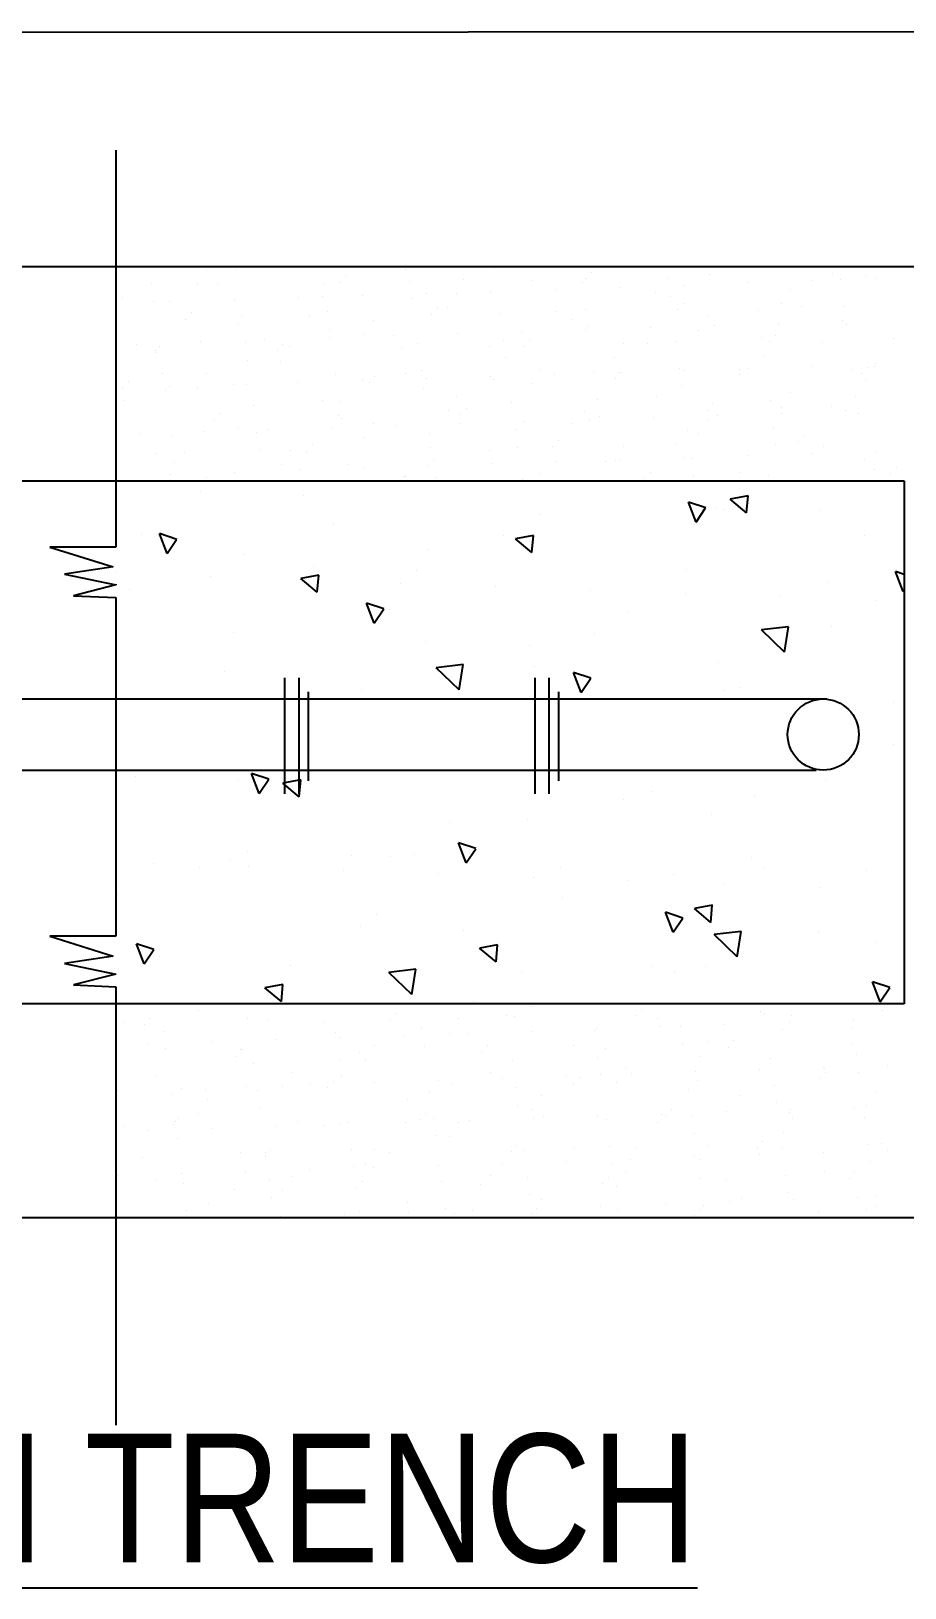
# Model space of a CAD drawing. Header units: metres. Extents: x 516 to 666, y 54 to 108.
# Drawn here: x 606.272 to 607.478, y 90.103 to 92.252 of the extents above; entities that cross this region are included whole.
import ezdxf

# ---------------------------------------------------------------- set-up
doc = ezdxf.new("R2010")
doc.units = ezdxf.units.M
doc.header["$LTSCALE"] = 30
doc.header["$MEASUREMENT"] = 0
doc.layers.get('0').update_dxf_attribs({"linetype": 'CONTINUOUS'})
doc.styles.add('HANDWRITE', font='ARIALN.TTF')

msp = doc.modelspace()

# ---------------------------------------------------------------- linework, layer by layer
for p, q in [((604.1397, 92.2492), (607.9406, 92.2524)), ((606.3894, 92.0882), (606.3894, 91.5401)), ((604.2268, 91.9273), (607.7732, 91.9273)), ((607.3858, 91.9261), (607.3858, 91.9261)), ((606.5143, 91.9224), (606.5143, 91.9224)), ((606.5546, 91.9221), (606.5546, 91.9221)), ((606.6986, 91.9051), (606.6986, 91.9051)), ((606.7064, 91.9135), (606.7064, 91.9135)), ((606.7892, 91.9232), (606.7892, 91.9232)), ((606.7947, 91.907), (606.7947, 91.907)), ((606.8697, 91.9096), (606.8697, 91.9096)), ((606.9113, 91.9255), (606.9113, 91.9255)), ((606.9627, 91.9083), (606.9627, 91.9083)), ((607.0329, 91.9054), (607.0329, 91.9054)), ((607.0383, 91.9113), (607.0383, 91.9113)), ((607.0461, 91.9198), (607.0461, 91.9198)), ((607.1513, 91.9104), (607.1513, 91.9104)), ((607.2094, 91.9158), (607.2094, 91.9158)), ((607.2613, 91.9047), (607.2613, 91.9047)), ((607.3499, 91.9076), (607.3499, 91.9076)), ((607.378, 91.9176), (607.378, 91.9176)), ((607.3896, 91.9088), (607.3896, 91.9088)), ((607.4234, 91.9137), (607.4234, 91.9137)), ((607.4385, 91.9105), (607.4385, 91.9105)), ((606.3992, 91.8852), (606.3992, 91.8852)), ((606.438, 91.9036), (606.438, 91.9036)), ((606.5019, 91.903), (606.5019, 91.903)), ((606.53, 91.9033), (606.53, 91.9033)), ((606.6413, 91.8845), (606.6413, 91.8845)), ((606.6741, 91.8861), (606.6741, 91.8861)), ((606.6763, 91.902), (606.6763, 91.902)), ((606.7298, 91.8874), (606.7298, 91.8874)), ((606.7978, 91.8831), (606.7978, 91.8831)), ((606.8184, 91.8903), (606.8184, 91.8903)), ((606.8599, 91.8906), (606.8599, 91.8906)), ((606.907, 91.8932), (606.907, 91.8932)), ((606.9956, 91.8961), (606.9956, 91.8961)), ((607.0842, 91.8989), (607.0842, 91.8989)), ((607.1348, 91.8915), (607.1348, 91.8915)), ((607.1544, 91.8865), (607.1544, 91.8865)), ((607.1727, 91.9018), (607.1727, 91.9018)), ((607.3206, 91.8959), (607.3206, 91.8959)), ((606.4412, 91.8797), (606.4412, 91.8797)), ((606.4641, 91.8787), (606.4641, 91.8787)), ((606.4933, 91.8633), (606.4933, 91.8633)), ((606.5527, 91.8816), (606.5527, 91.8816)), ((606.6812, 91.8646), (606.6812, 91.8646)), ((606.8331, 91.8696), (606.8331, 91.8696)), ((606.8475, 91.8712), (606.8475, 91.8712)), ((606.9195, 91.863), (606.9195, 91.863)), ((606.9964, 91.8656), (606.9964, 91.8656)), ((607.0378, 91.868), (607.0378, 91.868)), ((607.165, 91.8674), (607.165, 91.8674)), ((607.1728, 91.8758), (607.1728, 91.8758)), ((607.2761, 91.8665), (607.2761, 91.8665)), ((607.3083, 91.8765), (607.3083, 91.8765)), ((607.3361, 91.8719), (607.3361, 91.8719)), ((607.3945, 91.8715), (607.3945, 91.8715)), ((606.4856, 91.8548), (606.4856, 91.8548)), ((606.559, 91.849), (606.559, 91.849)), ((606.5629, 91.8596), (606.5629, 91.8596)), ((606.6567, 91.8593), (606.6567, 91.8593)), ((606.6844, 91.8407), (606.6844, 91.8407)), ((606.7448, 91.8534), (606.7448, 91.8534)), ((606.8253, 91.8611), (606.8253, 91.8611)), ((607.0197, 91.8543), (607.0197, 91.8543)), ((607.0381, 91.8406), (607.0381, 91.8406)), ((607.041, 91.8441), (607.041, 91.8441)), ((607.1267, 91.8435), (607.1267, 91.8435)), ((607.2055, 91.8588), (607.2055, 91.8588)), ((607.2153, 91.8464), (607.2153, 91.8464)), ((607.3039, 91.8493), (607.3039, 91.8493)), ((607.3924, 91.8522), (607.3924, 91.8522)), ((607.3976, 91.8475), (607.3976, 91.8475)), ((606.4181, 91.8203), (606.4181, 91.8203)), ((606.5066, 91.8232), (606.5066, 91.8232)), ((606.5678, 91.8223), (606.5678, 91.8223)), ((606.5952, 91.8261), (606.5952, 91.8261)), ((606.62, 91.8193), (606.62, 91.8193)), ((606.6838, 91.829), (606.6838, 91.829)), ((606.7324, 91.8341), (606.7324, 91.8341)), ((606.7724, 91.8319), (606.7724, 91.8319)), ((606.806, 91.8207), (606.806, 91.8207)), ((606.861, 91.8348), (606.861, 91.8348)), ((606.9244, 91.8257), (606.9244, 91.8257)), ((606.9495, 91.8377), (606.9495, 91.8377)), ((606.9598, 91.8256), (606.9598, 91.8256)), ((607.0904, 91.8217), (607.0904, 91.8217)), ((607.1231, 91.8216), (607.1231, 91.8216)), ((607.1627, 91.8241), (607.1627, 91.8241)), ((607.1931, 91.8394), (607.1931, 91.8394)), ((607.281, 91.8291), (607.281, 91.8291)), ((607.2917, 91.8234), (607.2917, 91.8234)), ((607.2995, 91.8319), (607.2995, 91.8319)), ((607.3653, 91.8226), (607.3653, 91.8226)), ((607.4628, 91.8279), (607.4628, 91.8279)), ((606.4437, 91.809), (606.4437, 91.809)), ((606.4439, 91.8119), (606.4439, 91.8119)), ((606.4494, 91.8172), (606.4494, 91.8172)), ((606.5709, 91.7983), (606.5709, 91.7983)), ((606.6123, 91.8108), (606.6123, 91.8108)), ((606.6297, 91.8163), (606.6297, 91.8163)), ((606.7834, 91.8153), (606.7834, 91.8153)), ((606.9046, 91.8172), (606.9046, 91.8172)), ((606.9276, 91.8017), (606.9276, 91.8017)), ((606.952, 91.8171), (606.952, 91.8171)), ((607.078, 91.8023), (607.078, 91.8023)), ((607.2842, 91.8051), (607.2842, 91.8051)), ((606.4543, 91.7799), (606.4543, 91.7799)), ((606.5145, 91.7792), (606.5145, 91.7792)), ((606.6173, 91.7969), (606.6173, 91.7969)), ((606.6926, 91.7783), (606.6926, 91.7783)), ((606.7895, 91.7801), (606.7895, 91.7801)), ((606.811, 91.7833), (606.811, 91.7833)), ((606.9064, 91.7756), (606.9064, 91.7756)), ((606.9753, 91.7845), (606.9753, 91.7845)), ((606.995, 91.7785), (606.995, 91.7785)), ((607.0492, 91.7817), (607.0492, 91.7817)), ((607.0836, 91.7813), (607.0836, 91.7813)), ((607.0864, 91.7816), (607.0864, 91.7816)), ((607.1676, 91.7867), (607.1676, 91.7867)), ((607.1722, 91.7842), (607.1722, 91.7842)), ((607.2498, 91.7776), (607.2498, 91.7776)), ((607.2502, 91.7854), (607.2502, 91.7854)), ((607.2608, 91.7871), (607.2608, 91.7871)), ((607.3493, 91.79), (607.3493, 91.79)), ((607.4058, 91.7851), (607.4058, 91.7851)), ((607.4184, 91.7794), (607.4184, 91.7794)), ((607.4262, 91.7879), (607.4262, 91.7879)), ((607.436, 91.7899), (607.436, 91.7899)), ((607.4379, 91.7929), (607.4379, 91.7929)), ((606.3992, 91.7606), (606.3992, 91.7606)), ((606.407, 91.7691), (606.407, 91.7691)), ((606.4575, 91.7559), (606.4575, 91.7559)), ((606.4635, 91.7611), (606.4635, 91.7611)), ((606.5022, 91.7598), (606.5022, 91.7598)), ((606.5521, 91.764), (606.5521, 91.764)), ((606.5703, 91.7651), (606.5703, 91.7651)), ((606.6407, 91.7669), (606.6407, 91.7669)), ((606.7293, 91.7698), (606.7293, 91.7698)), ((606.739, 91.7669), (606.739, 91.7669)), ((606.7467, 91.7753), (606.7467, 91.7753)), ((606.8141, 91.7594), (606.8141, 91.7594)), ((606.8179, 91.7727), (606.8179, 91.7727)), ((606.9101, 91.7714), (606.9101, 91.7714)), ((606.9629, 91.7652), (606.9629, 91.7652)), ((607.0787, 91.7731), (607.0787, 91.7731)), ((607.1707, 91.7628), (607.1707, 91.7628)), ((607.4236, 91.7705), (607.4236, 91.7705)), ((606.3994, 91.7421), (606.3994, 91.7421)), ((606.5791, 91.7359), (606.5791, 91.7359)), ((606.6744, 91.7429), (606.6744, 91.7429)), ((606.6975, 91.7409), (606.6975, 91.7409)), ((606.8601, 91.7474), (606.8601, 91.7474)), ((606.9358, 91.7393), (606.9358, 91.7393)), ((607.0541, 91.7443), (607.0541, 91.7443)), ((607.1351, 91.7483), (607.1351, 91.7483)), ((607.2131, 91.7376), (607.2131, 91.7376)), ((607.2924, 91.7427), (607.2924, 91.7427)), ((607.3085, 91.7334), (607.3085, 91.7334)), ((607.3209, 91.7528), (607.3209, 91.7528)), ((607.3765, 91.7337), (607.3765, 91.7337)), ((607.4108, 91.7477), (607.4108, 91.7477)), ((606.5259, 91.7166), (606.5259, 91.7166)), ((606.5337, 91.7251), (606.5337, 91.7251)), ((606.697, 91.7211), (606.697, 91.7211)), ((606.7007, 91.717), (606.7007, 91.717)), ((606.8478, 91.728), (606.8478, 91.728)), ((606.8656, 91.7229), (606.8656, 91.7229)), ((606.8734, 91.7314), (606.8734, 91.7314)), ((606.954, 91.7136), (606.954, 91.7136)), ((607.02, 91.7112), (607.02, 91.7112)), ((607.0367, 91.7274), (607.0367, 91.7274)), ((607.0426, 91.7165), (607.0426, 91.7165)), ((607.0573, 91.7204), (607.0573, 91.7204)), ((607.1312, 91.7193), (607.1312, 91.7193)), ((607.2054, 91.7292), (607.2054, 91.7292)), ((607.2058, 91.7156), (607.2058, 91.7156)), ((607.2198, 91.7222), (607.2198, 91.7222)), ((607.3083, 91.7251), (607.3083, 91.7251)), ((607.3969, 91.728), (607.3969, 91.728)), ((607.4139, 91.7238), (607.4139, 91.7238)), ((606.4225, 91.6962), (606.4225, 91.6962)), ((606.4657, 91.6935), (606.4657, 91.6935)), ((606.5111, 91.6991), (606.5111, 91.6991)), ((606.5593, 91.7058), (606.5593, 91.7058)), ((606.5841, 91.6985), (606.5841, 91.6985)), ((606.5997, 91.702), (606.5997, 91.702)), ((606.6883, 91.7049), (606.6883, 91.7049)), ((606.7327, 91.6909), (606.7327, 91.6909)), ((606.745, 91.7103), (606.745, 91.7103)), ((606.7769, 91.7078), (606.7769, 91.7078)), ((606.8223, 91.6969), (606.8223, 91.6969)), ((606.8654, 91.7107), (606.8654, 91.7107)), ((606.9407, 91.7019), (606.9407, 91.7019)), ((607.179, 91.7003), (607.179, 91.7003)), ((607.1934, 91.6963), (607.1934, 91.6963)), ((607.2973, 91.7053), (607.2973, 91.7053)), ((607.3398, 91.6937), (607.3398, 91.6937)), ((606.4441, 91.6687), (606.4441, 91.6687)), ((606.484, 91.6709), (606.484, 91.6709)), ((606.5872, 91.6746), (606.5872, 91.6746)), ((606.6299, 91.6732), (606.6299, 91.6732)), ((606.6526, 91.6726), (606.6526, 91.6726)), ((606.6604, 91.6811), (606.6604, 91.6811)), ((606.8237, 91.6771), (606.8237, 91.6771)), ((606.9049, 91.674), (606.9049, 91.674)), ((606.9438, 91.678), (606.9438, 91.678)), ((606.9923, 91.6789), (606.9923, 91.6789)), ((607.0001, 91.6874), (607.0001, 91.6874)), ((607.0906, 91.6785), (607.0906, 91.6785)), ((607.1634, 91.6834), (607.1634, 91.6834)), ((607.3005, 91.6814), (607.3005, 91.6814)), ((607.3321, 91.6852), (607.3321, 91.6852)), ((607.3509, 91.6697), (607.3509, 91.6697)), ((607.3656, 91.6794), (607.3656, 91.6794)), ((607.4394, 91.6726), (607.4394, 91.6726)), ((606.4706, 91.6561), (606.4706, 91.6561)), ((606.6176, 91.6538), (606.6176, 91.6538)), ((606.6422, 91.6465), (606.6422, 91.6465)), ((606.7089, 91.6545), (606.7089, 91.6545)), ((606.7308, 91.6494), (606.7308, 91.6494)), ((606.8194, 91.6523), (606.8194, 91.6523)), ((606.8272, 91.6595), (606.8272, 91.6595)), ((606.908, 91.6552), (606.908, 91.6552)), ((606.9966, 91.6581), (606.9966, 91.6581)), ((607.0655, 91.6579), (607.0655, 91.6579)), ((607.0783, 91.6591), (607.0783, 91.6591)), ((607.0851, 91.661), (607.0851, 91.661)), ((607.1737, 91.6639), (607.1737, 91.6639)), ((607.1839, 91.6629), (607.1839, 91.6629)), ((607.2623, 91.6668), (607.2623, 91.6668)), ((607.4221, 91.6613), (607.4221, 91.6613)), ((607.4362, 91.6467), (607.4362, 91.6467)), ((607.4665, 91.6497), (607.4665, 91.6497)), ((604.5223, 91.6317), (607.4776, 91.6317)), ((606.4651, 91.6407), (606.4651, 91.6407)), ((606.4738, 91.6322), (606.4738, 91.6322)), ((606.5148, 91.636), (606.5148, 91.636)), ((606.5537, 91.6436), (606.5537, 91.6436)), ((606.7871, 91.6371), (606.7871, 91.6371)), ((606.7897, 91.6369), (606.7897, 91.6369)), ((606.8304, 91.6356), (606.8304, 91.6356)), ((606.9504, 91.6332), (606.9504, 91.6332)), ((606.9755, 91.6414), (606.9755, 91.6414)), ((607.119, 91.6349), (607.119, 91.6349)), ((607.1268, 91.6434), (607.1268, 91.6434)), ((607.187, 91.639), (607.187, 91.639)), ((607.2505, 91.6423), (607.2505, 91.6423)), ((607.2901, 91.6394), (607.2901, 91.6394)), ((607.4587, 91.6412), (607.4587, 91.6412)), ((607.4776, 91.6317), (607.4776, 90.9093)), ((606.5063, 91.6166), (606.5063, 91.6166)), ((606.6488, 91.6115), (606.6488, 91.6115)), ((607.2621, 91.6107), (607.2374, 91.6062)), ((607.26, 91.5872), (607.2374, 91.6061)), ((607.26, 91.5872), (607.2621, 91.6107)), ((606.9756, 91.5852), (606.9756, 91.5852)), ((607.1902, 91.5745), (607.1796, 91.602)), ((607.2035, 91.5941), (607.1797, 91.6021)), ((607.1902, 91.5745), (607.2034, 91.5941)), ((607.218, 91.595), (607.218, 91.595)), ((607.2298, 91.5915), (607.2298, 91.5915)), ((607.3604, 91.59), (607.3604, 91.59)), ((606.6893, 91.5729), (606.6893, 91.5729)), ((607.1882, 91.5717), (607.1882, 91.5717)), ((606.2984, 91.5401), (606.3857, 91.5127)), ((606.3894, 91.5401), (606.2984, 91.5401)), ((606.4254, 91.5578), (606.4254, 91.5578)), ((606.4601, 91.531), (606.4495, 91.5586)), ((606.4734, 91.5506), (606.4496, 91.5586)), ((606.4601, 91.531), (606.4733, 91.5506)), ((606.9244, 91.5566), (606.9244, 91.5566)), ((606.9399, 91.5535), (606.9399, 91.5535)), ((606.9636, 91.5325), (606.941, 91.5515)), ((606.9658, 91.556), (606.9411, 91.5515)), ((606.9636, 91.5325), (606.9657, 91.556)), ((607.4233, 91.5554), (607.4233, 91.5554)), ((606.565, 91.5299), (606.565, 91.5299)), ((606.8193, 91.5363), (606.8193, 91.5363)), ((606.3857, 91.5127), (606.3183, 91.5027)), ((606.3183, 91.5027), (606.3894, 91.4878)), ((606.3887, 91.5047), (606.3887, 91.5047)), ((606.5199, 91.4999), (606.5199, 91.4999)), ((606.6672, 91.4778), (606.6446, 91.4968)), ((606.6694, 91.5014), (606.6447, 91.4968)), ((606.6618, 91.5129), (606.6618, 91.5129)), ((606.6672, 91.4778), (606.6693, 91.5014)), ((606.8042, 91.5079), (606.8042, 91.5079)), ((607.1769, 91.5084), (607.1769, 91.5084)), ((607.476, 91.4786), (607.4654, 91.5062)), ((607.4776, 91.5021), (607.4654, 91.5062)), ((606.3894, 91.4878), (606.3308, 91.4728)), ((606.3894, 91.489), (606.3894, 91.4878)), ((606.4088, 91.4811), (606.4088, 91.4811)), ((606.651, 91.4951), (606.651, 91.4951)), ((606.7822, 91.4903), (606.7822, 91.4903)), ((606.9134, 91.4855), (606.9134, 91.4855)), ((607.0446, 91.4807), (607.0446, 91.4807)), ((607.1757, 91.4759), (607.1757, 91.4759)), ((607.3734, 91.4913), (607.3734, 91.4913)), ((607.476, 91.4786), (607.4776, 91.481)), ((606.3308, 91.4728), (606.3894, 91.4703)), ((606.3837, 91.4714), (606.3837, 91.4714)), ((606.3894, 91.4703), (606.3894, 91.0027)), ((606.7458, 91.4351), (606.7353, 91.4627)), ((606.7591, 91.4547), (606.7353, 91.4627)), ((606.7458, 91.4351), (606.7591, 91.4547)), ((606.7664, 91.4532), (606.7664, 91.4532)), ((607.3069, 91.4711), (607.3069, 91.4711)), ((607.4381, 91.4663), (607.4381, 91.4663)), ((607.0954, 91.4498), (607.0954, 91.4498)), ((606.5514, 91.4224), (606.5514, 91.4224)), ((607.0503, 91.4212), (607.0503, 91.4212)), ((607.3123, 91.3949), (607.2803, 91.4256)), ((607.3178, 91.43), (607.2804, 91.4256)), ((607.3123, 91.3949), (607.3177, 91.43)), ((607.3772, 91.43), (607.3772, 91.43)), ((606.8172, 91.4092), (606.8172, 91.4092)), ((606.9596, 91.4042), (606.9596, 91.4042)), ((606.5391, 91.3677), (606.5391, 91.3677)), ((606.8687, 91.3777), (606.8313, 91.3734)), ((606.8632, 91.3427), (606.8313, 91.3734)), ((606.8632, 91.3427), (606.8687, 91.3777)), ((606.9667, 91.3748), (606.9667, 91.3748)), ((607.221, 91.3812), (607.221, 91.3812)), ((606.6223, 91.3595), (606.6223, 91.1994)), ((606.6418, 91.3595), (606.6418, 91.1994)), ((606.9677, 91.3595), (606.9677, 91.1994)), ((606.9872, 91.3595), (606.9872, 91.1994)), ((607.0316, 91.3392), (607.021, 91.3668)), ((607.0449, 91.3589), (607.021, 91.3668)), ((607.0316, 91.3392), (607.0448, 91.3588)), ((607.2508, 91.3461), (607.2508, 91.3461)), ((604.1277, 91.3304), (607.3705, 91.3304)), ((606.6548, 91.3401), (606.6548, 91.2172)), ((606.7287, 91.3431), (606.7287, 91.3431)), ((607.0002, 91.3401), (607.0002, 91.2172)), ((607.2277, 91.3419), (607.2277, 91.3419)), ((607.4628, 91.3256), (607.4628, 91.3256)), ((607.4633, 91.2673), (607.4633, 91.2673)), ((607.4062, 91.2425), (607.4062, 91.2425)), ((604.1277, 91.2321), (607.356, 91.2321)), ((606.4163, 91.2235), (606.4163, 91.2235)), ((606.5588, 91.2185), (606.5588, 91.2185)), ((606.5872, 91.1999), (606.5766, 91.2275)), ((606.6005, 91.2195), (606.5767, 91.2275)), ((606.5872, 91.1999), (606.6004, 91.2195)), ((606.6446, 91.2187), (606.6199, 91.2142)), ((606.6425, 91.1952), (606.6446, 91.2187)), ((607.3683, 91.2197), (607.3683, 91.2197)), ((606.6425, 91.1952), (606.6199, 91.2142)), ((607.128, 91.2019), (607.128, 91.2019)), ((607.2704, 91.1969), (607.2704, 91.1969)), ((606.5908, 91.1926), (606.5908, 91.1926)), ((607.0898, 91.1914), (607.0898, 91.1914)), ((606.8499, 91.1604), (606.8499, 91.1604)), ((606.9578, 91.1645), (606.9578, 91.1645)), ((607.2121, 91.1708), (607.2121, 91.1708)), ((606.8729, 91.104), (606.8623, 91.1316)), ((606.8862, 91.1237), (606.8624, 91.1316)), ((606.5473, 91.1093), (606.5473, 91.1093)), ((606.5717, 91.1198), (606.5717, 91.1198)), ((606.7142, 91.1148), (606.7142, 91.1148)), ((606.7682, 91.1133), (606.7682, 91.1133)), ((606.8015, 91.1156), (606.8015, 91.1156)), ((606.8729, 91.104), (606.8862, 91.1236)), ((607.2671, 91.1121), (607.2671, 91.1121)), ((606.4417, 91.1033), (606.4417, 91.1033)), ((606.5043, 91.0982), (606.5043, 91.0982)), ((606.5728, 91.0985), (606.5728, 91.0985)), ((606.704, 91.0937), (606.704, 91.0937)), ((606.8352, 91.0889), (606.8352, 91.0889)), ((607.0033, 91.097), (607.0033, 91.097)), ((607.1591, 91.0877), (607.1591, 91.0877)), ((607.2834, 91.0983), (607.2834, 91.0983)), ((607.4258, 91.0932), (607.4258, 91.0932)), ((606.9664, 91.0841), (606.9664, 91.0841)), ((607.0975, 91.0793), (607.0975, 91.0793)), ((607.2287, 91.0746), (607.2287, 91.0746)), ((607.3599, 91.0698), (607.3599, 91.0698)), ((606.391, 91.0604), (606.391, 91.0604)), ((607.0053, 91.0567), (607.0053, 91.0567)), ((607.2127, 91.0455), (607.188, 91.0409)), ((607.2106, 91.0219), (607.2126, 91.0454)), ((606.7486, 91.0325), (606.7486, 91.0325)), ((607.1587, 91.0082), (607.1481, 91.0358)), ((607.1719, 91.0278), (607.1481, 91.0358)), ((607.1587, 91.0082), (607.1719, 91.0278)), ((607.2106, 91.0219), (607.1879, 91.0409)), ((606.3894, 91.0027), (606.2984, 91.0027)), ((606.2984, 91.0027), (606.3857, 90.9752)), ((606.7272, 91.0162), (606.7272, 91.0162)), ((606.8696, 91.0111), (606.8696, 91.0111)), ((607.2526, 91.0094), (607.2151, 91.0051)), ((607.2471, 90.9744), (607.2151, 91.0051)), ((607.2471, 90.9744), (607.2525, 91.0094)), ((607.3594, 91.0093), (607.3594, 91.0093)), ((606.4285, 90.9647), (606.418, 90.9923)), ((606.4418, 90.9843), (606.418, 90.9923)), ((606.4285, 90.9647), (606.4418, 90.9843)), ((606.9142, 90.9672), (606.8915, 90.9862)), ((606.9163, 90.9908), (606.8916, 90.9862)), ((606.9142, 90.9672), (606.9162, 90.9908)), ((607.4388, 90.9946), (607.4388, 90.9946)), ((606.3857, 90.9752), (606.3183, 90.9653)), ((606.3183, 90.9653), (606.3894, 90.9503)), ((606.4491, 90.9746), (606.4491, 90.9746)), ((606.6303, 90.9628), (606.6303, 90.9628)), ((607.1292, 90.9616), (607.1292, 90.9616)), ((607.2032, 90.9605), (607.2032, 90.9605)), ((606.3894, 90.9503), (606.3308, 90.9354)), ((606.798, 90.9221), (606.766, 90.9528)), ((606.8035, 90.9572), (606.7661, 90.9528)), ((606.798, 90.9221), (606.8035, 90.9572)), ((606.9489, 90.9541), (606.9489, 90.9541)), ((607.1608, 90.9531), (607.1608, 90.9531)), ((607.4444, 90.9123), (607.4338, 90.9399)), ((607.4577, 90.9319), (607.4339, 90.9399)), ((606.3308, 90.9354), (606.3894, 90.9329)), ((606.3894, 90.9329), (606.3894, 90.3276)), ((606.6199, 90.9361), (606.5952, 90.9316)), ((606.6178, 90.9125), (606.5952, 90.9315)), ((606.6178, 90.9125), (606.6199, 90.9361)), ((607.4444, 90.9123), (607.4576, 90.9319)), ((607.4776, 90.9093), (604.5223, 90.9093)), ((606.45, 90.9086), (606.45, 90.9086)), ((606.5037, 90.9008), (606.5037, 90.9008)), ((606.7758, 90.8959), (606.7758, 90.8959)), ((606.8826, 90.9125), (606.8826, 90.9125)), ((606.9645, 90.9062), (606.9645, 90.9062)), ((607.1155, 90.9022), (607.1155, 90.9022)), ((607.2788, 90.8982), (607.2788, 90.8982)), ((607.2848, 90.8966), (607.2848, 90.8966)), ((607.4475, 90.9), (607.4475, 90.9)), ((607.4552, 90.9085), (607.4552, 90.9085)), ((606.401, 90.8831), (606.401, 90.8831)), ((606.4283, 90.8812), (606.4283, 90.8812)), ((606.4361, 90.8896), (606.4361, 90.8896)), ((606.5715, 90.8897), (606.5715, 90.8897)), ((606.5994, 90.8857), (606.5994, 90.8857)), ((606.6759, 90.884), (606.6759, 90.884)), ((606.768, 90.8874), (606.768, 90.8874)), ((606.8115, 90.8747), (606.8115, 90.8747)), ((606.8617, 90.8885), (606.8617, 90.8885)), ((606.9281, 90.8931), (606.9281, 90.8931)), ((606.9391, 90.8919), (606.9391, 90.8919)), ((607.0498, 90.8731), (607.0498, 90.8731)), ((607.0529, 90.8747), (607.0529, 90.8747)), ((607.1077, 90.8937), (607.1077, 90.8937)), ((607.1367, 90.8893), (607.1367, 90.8893)), ((607.1415, 90.8776), (607.1415, 90.8776)), ((607.1682, 90.8781), (607.1682, 90.8781)), ((607.2301, 90.8805), (607.2301, 90.8805)), ((607.3101, 90.8744), (607.3101, 90.8744)), ((607.3187, 90.8834), (607.3187, 90.8834)), ((607.3224, 90.8938), (607.3224, 90.8938)), ((607.4064, 90.8765), (607.4064, 90.8765)), ((607.4072, 90.8862), (607.4072, 90.8862)), ((606.4329, 90.8544), (606.4329, 90.8544)), ((606.4549, 90.8713), (606.4549, 90.8713)), ((606.5214, 90.8573), (606.5214, 90.8573)), ((606.61, 90.8602), (606.61, 90.8602)), ((606.6932, 90.8697), (606.6932, 90.8697)), ((606.6986, 90.8631), (606.6986, 90.8631)), ((606.7466, 90.8513), (606.7466, 90.8513)), ((606.7872, 90.866), (606.7872, 90.866)), ((606.8494, 90.8691), (606.8494, 90.8691)), ((606.8758, 90.8689), (606.8758, 90.8689)), ((606.9025, 90.8519), (606.9025, 90.8519)), ((606.9643, 90.8718), (606.9643, 90.8718)), ((607.0215, 90.8522), (607.0215, 90.8522)), ((607.1713, 90.8542), (607.1713, 90.8542)), ((607.2073, 90.8567), (607.2073, 90.8567)), ((607.2422, 90.8582), (607.2422, 90.8582)), ((607.4055, 90.8542), (607.4055, 90.8542)), ((606.4581, 90.8473), (606.4581, 90.8473)), ((606.555, 90.8372), (606.555, 90.8372)), ((606.5608, 90.8469), (606.5608, 90.8469)), ((606.5628, 90.8457), (606.5628, 90.8457)), ((606.6981, 90.8323), (606.6981, 90.8323)), ((606.7261, 90.8417), (606.7261, 90.8417)), ((606.7342, 90.8319), (606.7342, 90.8319)), ((606.8147, 90.8508), (606.8147, 90.8508)), ((606.8947, 90.8435), (606.8947, 90.8435)), ((606.9364, 90.8307), (606.9364, 90.8307)), ((607.0547, 90.8357), (607.0547, 90.8357)), ((607.0658, 90.848), (607.0658, 90.848)), ((607.195, 90.8373), (607.195, 90.8373)), ((607.2344, 90.8497), (607.2344, 90.8497)), ((607.293, 90.8341), (607.293, 90.8341)), ((607.4114, 90.8391), (607.4114, 90.8391)), ((606.4457, 90.8097), (606.4457, 90.8097)), ((606.5797, 90.8273), (606.5797, 90.8273)), ((606.6315, 90.8142), (606.6315, 90.8142)), ((606.7013, 90.8084), (606.7013, 90.8084)), ((606.9064, 90.8151), (606.9064, 90.8151)), ((607.0119, 90.8098), (607.0119, 90.8098)), ((607.0579, 90.8118), (607.0579, 90.8118)), ((607.0922, 90.8195), (607.0922, 90.8195)), ((607.1005, 90.8127), (607.1005, 90.8127)), ((607.1891, 90.8156), (607.1891, 90.8156)), ((607.2776, 90.8185), (607.2776, 90.8185)), ((607.3662, 90.8213), (607.3662, 90.8213)), ((607.3672, 90.8204), (607.3672, 90.8204)), ((607.3689, 90.8142), (607.3689, 90.8142)), ((607.4145, 90.8152), (607.4145, 90.8152)), ((607.4548, 90.8242), (607.4548, 90.8242)), ((606.3919, 90.7895), (606.3919, 90.7895)), ((606.4804, 90.7924), (606.4804, 90.7924)), ((606.5131, 90.7914), (606.5131, 90.7914)), ((606.569, 90.7953), (606.569, 90.7953)), ((606.5847, 90.7899), (606.5847, 90.7899)), ((606.6191, 90.7948), (606.6191, 90.7948)), ((606.6576, 90.7982), (606.6576, 90.7982)), ((606.6817, 90.7932), (606.6817, 90.7932)), ((606.6894, 90.8017), (606.6894, 90.8017)), ((606.7462, 90.8011), (606.7462, 90.8011)), ((606.8229, 90.7883), (606.8229, 90.7883)), ((606.8348, 90.804), (606.8348, 90.804)), ((606.8528, 90.7977), (606.8528, 90.7977)), ((606.9233, 90.8069), (606.9233, 90.8069)), ((606.9413, 90.7933), (606.9413, 90.7933)), ((607.0214, 90.7995), (607.0214, 90.7995)), ((607.0292, 90.808), (607.0292, 90.808)), ((607.0798, 90.8002), (607.0798, 90.8002)), ((607.1795, 90.7917), (607.1795, 90.7917)), ((607.1925, 90.804), (607.1925, 90.804)), ((607.2979, 90.7967), (607.2979, 90.7967)), ((607.3611, 90.8058), (607.3611, 90.8058)), ((607.4378, 90.7878), (607.4378, 90.7878)), ((606.4663, 90.7849), (606.4663, 90.7849)), ((606.5164, 90.7771), (606.5164, 90.7771)), ((606.5878, 90.766), (606.5878, 90.766)), ((606.7913, 90.778), (606.7913, 90.778)), ((606.9444, 90.7694), (606.9444, 90.7694)), ((606.9771, 90.7824), (606.9771, 90.7824)), ((607.252, 90.7833), (607.252, 90.7833)), ((607.3011, 90.7728), (607.3011, 90.7728)), ((607.4088, 90.7659), (607.4088, 90.7659)), ((607.4255, 90.7684), (607.4255, 90.7684)), ((606.4712, 90.7475), (606.4712, 90.7475)), ((606.4764, 90.7514), (606.4764, 90.7514)), ((606.504, 90.7577), (606.504, 90.7577)), ((606.6398, 90.7475), (606.6398, 90.7475)), ((606.7095, 90.7459), (606.7095, 90.7459)), ((606.7887, 90.7456), (606.7887, 90.7456)), ((606.8084, 90.7492), (606.8084, 90.7492)), ((606.8161, 90.7577), (606.8161, 90.7577)), ((606.8278, 90.7509), (606.8278, 90.7509)), ((606.862, 90.7453), (606.862, 90.7453)), ((606.8773, 90.7485), (606.8773, 90.7485)), ((606.9647, 90.763), (606.9647, 90.763)), ((606.9659, 90.7514), (606.9659, 90.7514)), ((606.9795, 90.7537), (606.9795, 90.7537)), ((607.0545, 90.7543), (607.0545, 90.7543)), ((607.0661, 90.7493), (607.0661, 90.7493)), ((607.1369, 90.7462), (607.1369, 90.7462)), ((607.143, 90.7572), (607.143, 90.7572)), ((607.1481, 90.7555), (607.1481, 90.7555)), ((607.1558, 90.764), (607.1558, 90.764)), ((607.1845, 90.7544), (607.1845, 90.7544)), ((607.2316, 90.7601), (607.2316, 90.7601)), ((607.3192, 90.76), (607.3192, 90.76)), ((607.3202, 90.763), (607.3202, 90.763)), ((607.3227, 90.7506), (607.3227, 90.7506)), ((607.4227, 90.7528), (607.4227, 90.7528)), ((606.4012, 90.7399), (606.4012, 90.7399)), ((606.4344, 90.7341), (606.4344, 90.7341)), ((606.4686, 90.743), (606.4686, 90.743)), ((606.4744, 90.7236), (606.4744, 90.7236)), ((606.523, 90.737), (606.523, 90.737)), ((606.6116, 90.7398), (606.6116, 90.7398)), ((606.6762, 90.7408), (606.6762, 90.7408)), ((606.7001, 90.7427), (606.7001, 90.7427)), ((606.831, 90.727), (606.831, 90.727)), ((606.8496, 90.7259), (606.8496, 90.7259)), ((607.1876, 90.7304), (607.1876, 90.7304)), ((607.3103, 90.7313), (607.3103, 90.7313)), ((606.5611, 90.7037), (606.5611, 90.7037)), ((606.596, 90.7035), (606.596, 90.7035)), ((606.6031, 90.7075), (606.6031, 90.7075)), ((606.7144, 90.7086), (606.7144, 90.7086)), ((606.7468, 90.7082), (606.7468, 90.7082)), ((606.7664, 90.7035), (606.7664, 90.7035)), ((606.9351, 90.7053), (606.9351, 90.7053)), ((606.9428, 90.7137), (606.9428, 90.7137)), ((606.9527, 90.707), (606.9527, 90.707)), ((607.0218, 90.709), (607.0218, 90.709)), ((607.071, 90.712), (607.071, 90.712)), ((607.1062, 90.7098), (607.1062, 90.7098)), ((607.2076, 90.7135), (607.2076, 90.7135)), ((607.2748, 90.7116), (607.2748, 90.7116)), ((607.2771, 90.7009), (607.2771, 90.7009)), ((607.2825, 90.72), (607.2825, 90.72)), ((607.3093, 90.7104), (607.3093, 90.7104)), ((607.3657, 90.7038), (607.3657, 90.7038)), ((607.4277, 90.7154), (607.4277, 90.7154)), ((607.4459, 90.716), (607.4459, 90.716)), ((607.4542, 90.7066), (607.4542, 90.7066)), ((606.4267, 90.6972), (606.4267, 90.6972)), ((606.5953, 90.699), (606.5953, 90.699)), ((606.657, 90.6806), (606.657, 90.6806)), ((606.7175, 90.6846), (606.7175, 90.6846)), ((606.7345, 90.6888), (606.7345, 90.6888)), ((606.7456, 90.6835), (606.7456, 90.6835)), ((606.8342, 90.6864), (606.8342, 90.6864)), ((606.9228, 90.6893), (606.9228, 90.6893)), ((607.0114, 90.6922), (607.0114, 90.6922)), ((607.0742, 90.688), (607.0742, 90.688)), ((607.0999, 90.6951), (607.0999, 90.6951)), ((607.1885, 90.698), (607.1885, 90.698)), ((607.1952, 90.6941), (607.1952, 90.6941)), ((607.4308, 90.6915), (607.4308, 90.6915)), ((606.3913, 90.6719), (606.3913, 90.6719)), ((606.446, 90.6666), (606.446, 90.6666)), ((606.4799, 90.6748), (606.4799, 90.6748)), ((606.4826, 90.6612), (606.4826, 90.6612)), ((606.5685, 90.6777), (606.5685, 90.6777)), ((606.6009, 90.6662), (606.6009, 90.6662)), ((606.6317, 90.671), (606.6317, 90.671)), ((606.7298, 90.6635), (606.7298, 90.6635)), ((606.8392, 90.6646), (606.8392, 90.6646)), ((606.8931, 90.6595), (606.8931, 90.6595)), ((606.9067, 90.6719), (606.9067, 90.6719)), ((606.9576, 90.6696), (606.9576, 90.6696)), ((607.0617, 90.6613), (607.0617, 90.6613)), ((607.0695, 90.6698), (607.0695, 90.6698)), ((607.0925, 90.6764), (607.0925, 90.6764)), ((607.1958, 90.668), (607.1958, 90.668)), ((607.2328, 90.6658), (607.2328, 90.6658)), ((607.3142, 90.673), (607.3142, 90.673)), ((607.3674, 90.6773), (607.3674, 90.6773)), ((607.4015, 90.6676), (607.4015, 90.6676)), ((607.4092, 90.6761), (607.4092, 90.6761)), ((606.3901, 90.6572), (606.3901, 90.6572)), ((606.5534, 90.6532), (606.5534, 90.6532)), ((606.6041, 90.6422), (606.6041, 90.6422)), ((606.6194, 90.6516), (606.6194, 90.6516)), ((606.722, 90.655), (606.722, 90.655)), ((606.9607, 90.6457), (606.9607, 90.6457)), ((606.9773, 90.6393), (606.9773, 90.6393)), ((607.0801, 90.657), (607.0801, 90.657)), ((607.2523, 90.6401), (607.2523, 90.6401)), ((607.3174, 90.6491), (607.3174, 90.6491)), ((607.3247, 90.6389), (607.3247, 90.6389)), ((607.4132, 90.6417), (607.4132, 90.6417)), ((607.4381, 90.6446), (607.4381, 90.6446)), ((606.4875, 90.6238), (606.4875, 90.6238)), ((606.5166, 90.6339), (606.5166, 90.6339)), ((606.616, 90.6157), (606.616, 90.6157)), ((606.7046, 90.6186), (606.7046, 90.6186)), ((606.7258, 90.6222), (606.7258, 90.6222)), ((606.7916, 90.6348), (606.7916, 90.6348)), ((606.7932, 90.6215), (606.7932, 90.6215)), ((606.8441, 90.6272), (606.8441, 90.6272)), ((606.8565, 90.6195), (606.8565, 90.6195)), ((606.8818, 90.6244), (606.8818, 90.6244)), ((606.965, 90.6199), (606.965, 90.6199)), ((606.9703, 90.6273), (606.9703, 90.6273)), ((607.0198, 90.6155), (607.0198, 90.6155)), ((607.0589, 90.6302), (607.0589, 90.6302)), ((607.0824, 90.6256), (607.0824, 90.6256)), ((607.1475, 90.6331), (607.1475, 90.6331)), ((607.1884, 90.6173), (607.1884, 90.6173)), ((607.1962, 90.6258), (607.1962, 90.6258)), ((607.2008, 90.6306), (607.2008, 90.6306)), ((607.2361, 90.636), (607.2361, 90.636)), ((607.3595, 90.6218), (607.3595, 90.6218)), ((607.4257, 90.6252), (607.4257, 90.6252)), ((607.439, 90.629), (607.439, 90.629)), ((607.7732, 90.6138), (604.2268, 90.6138)), ((606.5043, 90.6145), (606.5043, 90.6145))]:
    msp.add_line(p, q)
msp.add_circle((607.3657, 91.2812), 0.0491)

# ---------------------------------------------------------------- texts
at = {"style": 'HANDWRITE'}
msp.add_text('%%UDISPRENSION TRENCH', height=0.177317, dxfattribs=at).set_placement((604.8908, 90.1385))

doc.saveas('drawing.dxf')
